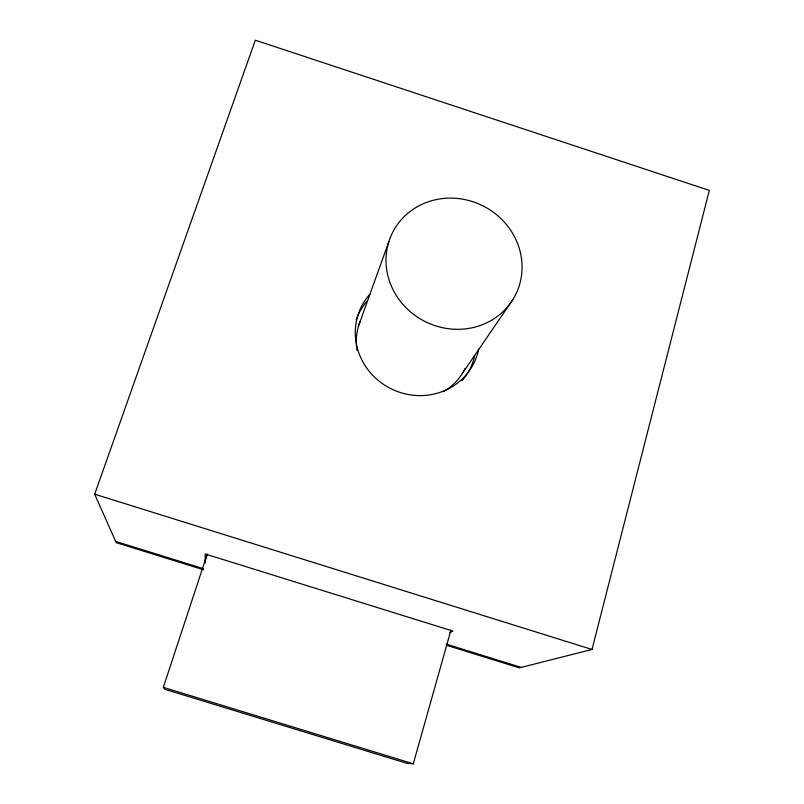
<?xml version="1.0" encoding="UTF-8"?>
<svg xmlns="http://www.w3.org/2000/svg" width="804" height="804" viewBox="0 0 804 804"><rect width="100%" height="100%" fill="white"/><g stroke="black" fill="none" stroke-linecap="round" stroke-linejoin="round"><path stroke-width="1.21" d="M446.351 645.21L519.314 667.873L592.005 649.461L709.329 190.397L255.32 40.2L94.671 494.189L116.208 542.64L203.523 569.765M207.271 554.016L163.323 687.34L164.73 689.269L406.693 763.267L413.286 763.8L450.954 630.075M205.221 560.529L207.181 554.579M358.755 325.318L388.834 241.713M462.29 373.558L512.811 299.651A68.913 64.672 27.5 0 0 454.31 198.216A68.913 64.672 27.5 0 0 394.975 293.269A68.913 64.672 27.5 0 0 512.811 299.651M449.828 632.557L452.933 631.09L205.151 553.956L205.241 563.021M163.323 687.34L413.286 763.8M115.655 541.404L203.462 568.689M446.2 644.115L521.173 667.4M94.671 494.189L592.005 649.461M478.762 348.966A62.943 59.948 27.4 0 1 390.764 388.623A62.943 59.948 27.4 0 1 369.82 294.274M466.933 374.172A62.069 59.194 27.4 0 1 461.838 380.835M356.222 319.992A62.069 59.194 27.4 0 1 367.569 300.535M474.762 355.639A62.069 59.194 27.4 0 1 467.566 373.177M465.164 368.322A57.536 54.893 27.3 0 1 443.235 391.699M357.087 350.494A57.536 54.893 27.3 0 1 360.403 320.826"/></g></svg>
